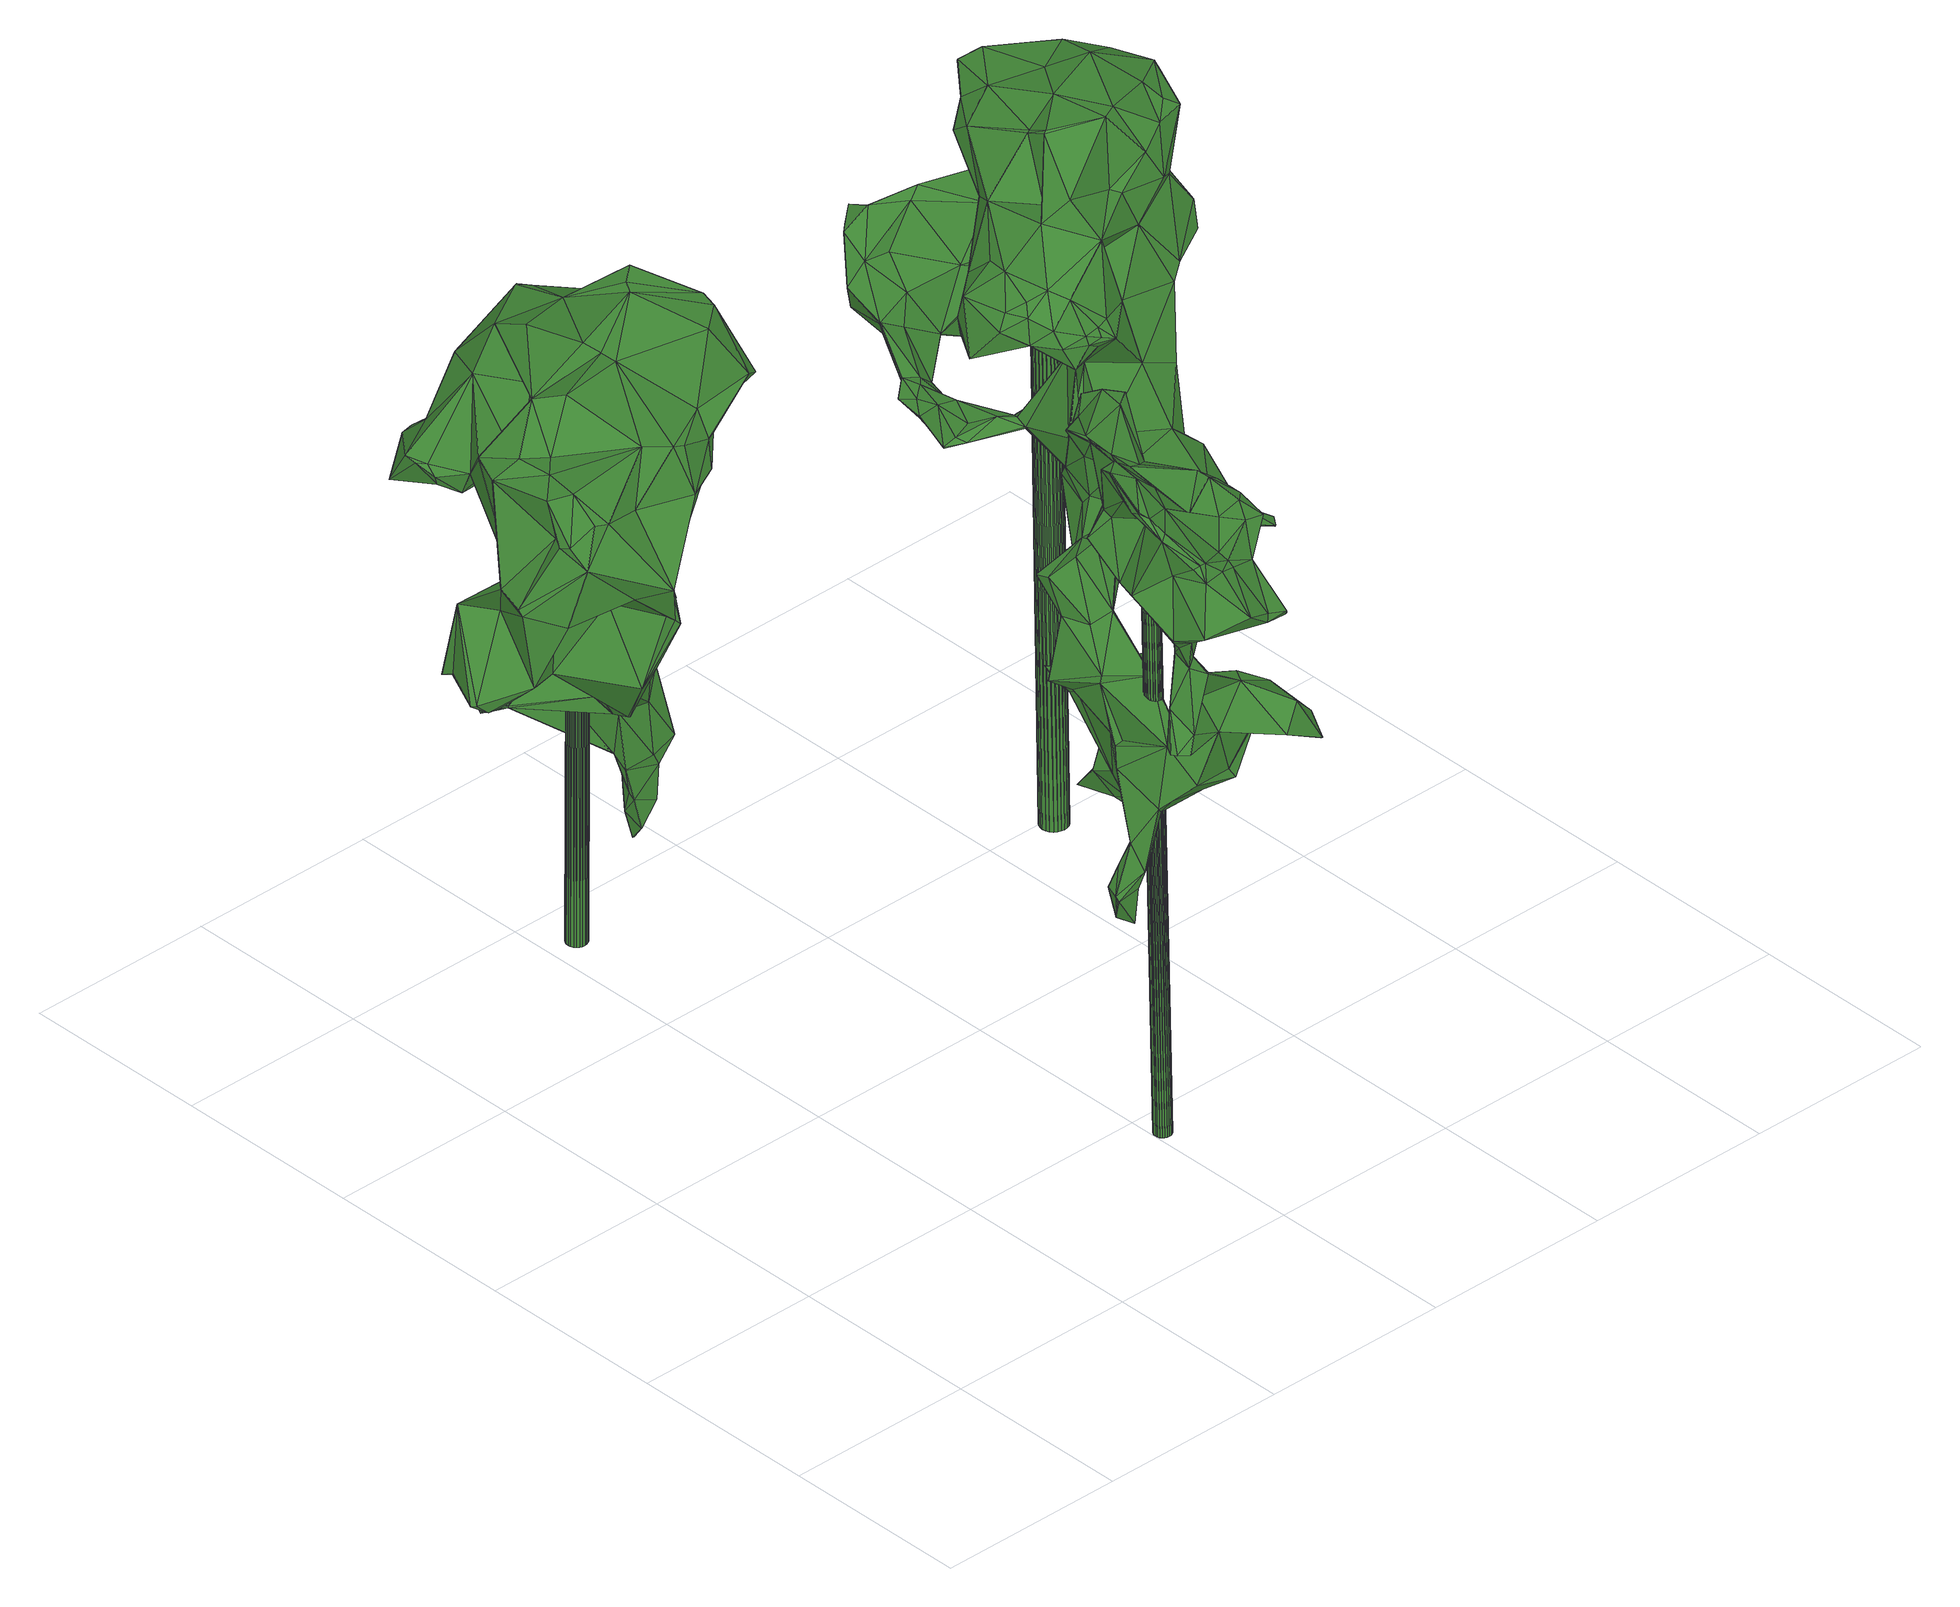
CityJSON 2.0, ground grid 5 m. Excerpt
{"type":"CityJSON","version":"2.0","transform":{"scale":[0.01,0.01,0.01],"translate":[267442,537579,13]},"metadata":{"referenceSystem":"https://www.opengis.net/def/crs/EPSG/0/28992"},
"CityObjects":{
"tree1":{"type":"SolitaryVegetationObject","attributes":{"gtid":153,"crown_width_m":8.1,"crown_median_z":24.29,"crown_r50_m":0.426,"crown_porosity":0.899,"trunk_H_m":11.09,"trunk_DBH_m":0.538,"trunk_radius_m":0.269,"trunk_base_height_m":13.2,"original_gtid":"169"},"geometry":[{"type":"Solid","lod":"3","boundaries":[[[[0,1,2]],[[1,3,2]],[[4,5,6]],[[7,8,9]],[[10,11,12]],[[12,11,13]],[[14,15,16]],[[17,18,19]],[[20,8,7]],[[0,2,21]],[[0,21,1]],[[22,23,24]],[[25,26,27]],[[28,29,30]],[[31,32,33]],[[34,35,36]],[[37,35,34]],[[38,39,15]],[[22,40,37]],[[41,40,42]],[[43,40,41]],[[9,8,44]],[[45,46,47]],[[48,49,50]],[[51,52,53]],[[54,55,56]],[[57,58,12]],[[59,60,61]],[[62,63,64]],[[65,66,67]],[[39,68,69]],[[39,69,16]],[[70,11,10]],[[9,71,49]],[[7,18,20]],[[33,72,31]],[[33,47,72]],[[20,44,8]],[[50,36,73]],[[50,74,36]],[[43,41,75]],[[41,76,75]],[[33,32,45]],[[74,34,36]],[[14,77,78]],[[79,80,81]],[[82,51,53]],[[82,53,83]],[[84,85,86]],[[54,56,87]],[[88,89,90]],[[91,92,93]],[[71,94,95]],[[96,5,4]],[[69,68,97]],[[68,98,97]],[[9,49,7]],[[25,99,58]],[[57,25,58]],[[98,100,101]],[[1,80,79]],[[16,102,95]],[[73,36,35]],[[103,104,105]],[[105,104,106]],[[107,108,104]],[[76,17,75]],[[77,14,109]],[[110,111,23]],[[16,95,14]],[[38,112,113]],[[114,12,115]],[[116,3,117]],[[22,24,42]],[[24,107,42]],[[118,119,120]],[[121,122,123]],[[124,125,126]],[[43,75,17]],[[28,30,127]],[[128,129,25]],[[130,129,131]],[[128,131,129]],[[132,62,133]],[[134,126,135]],[[136,124,137]],[[138,92,101]],[[139,27,26]],[[140,141,20]],[[44,20,141]],[[99,91,58]],[[6,142,64]],[[5,142,6]],[[117,63,116]],[[64,63,117]],[[96,31,5]],[[31,72,5]],[[32,31,96]],[[45,32,96]],[[143,144,51]],[[145,146,147]],[[145,135,146]],[[148,149,150]],[[150,149,151]],[[111,148,152]],[[153,59,61]],[[29,65,30]],[[154,155,156]],[[98,157,97]],[[23,22,90]],[[22,88,90]],[[158,118,159]],[[159,118,120]],[[140,18,17]],[[20,18,140]],[[79,160,161]],[[162,161,160]],[[81,80,163]],[[86,118,84]],[[164,165,166]],[[167,168,127]],[[13,11,60]],[[22,42,40]],[[35,37,40]],[[35,40,43]],[[133,125,132]],[[133,146,125]],[[169,170,171]],[[169,171,66]],[[172,164,166]],[[78,173,174]],[[77,173,78]],[[169,175,170]],[[176,170,175]],[[177,178,179]],[[157,71,95]],[[38,15,174]],[[180,114,181]],[[181,115,85]],[[69,102,16]],[[182,165,183]],[[105,165,182]],[[72,47,145]],[[184,185,186]],[[24,108,107]],[[107,41,42]],[[187,53,52]],[[188,152,138]],[[157,95,102]],[[174,15,78]],[[47,33,45]],[[160,189,26]],[[113,68,39]],[[190,188,55]],[[93,92,191]],[[192,148,163]],[[193,194,195]],[[89,151,90]],[[51,82,196]],[[197,198,199]],[[117,3,200]],[[201,6,117]],[[151,26,150]],[[25,27,128]],[[128,27,131]],[[202,99,203]],[[25,203,99]],[[70,10,93]],[[162,160,26]],[[25,129,203]],[[129,130,203]],[[124,126,134]],[[118,86,138]],[[117,6,64]],[[63,62,132]],[[194,193,137]],[[137,178,194]],[[204,205,206]],[[207,205,204]],[[23,90,110]],[[139,208,156]],[[132,125,136]],[[209,210,211]],[[114,180,79]],[[2,116,212]],[[193,195,213]],[[193,213,187]],[[214,195,215]],[[1,79,180]],[[80,1,216]],[[156,208,34]],[[106,217,190]],[[65,218,219]],[[174,123,122]],[[122,220,174]],[[1,21,216]],[[48,50,73]],[[14,78,15]],[[14,95,94]],[[221,137,211]],[[12,13,115]],[[144,222,209]],[[144,143,222]],[[223,56,55]],[[29,66,65]],[[224,225,98]],[[61,226,153]],[[61,93,226]],[[222,199,198]],[[3,1,180]],[[131,155,130]],[[164,205,207]],[[146,135,125]],[[76,182,183]],[[183,140,76]],[[226,59,153]],[[18,35,19]],[[96,4,46]],[[227,215,195]],[[104,108,217]],[[104,217,106]],[[2,119,21]],[[228,223,138]],[[92,138,86]],[[222,143,199]],[[188,138,223]],[[188,223,55]],[[151,110,90]],[[181,84,200]],[[180,181,200]],[[196,229,51]],[[230,211,210]],[[17,19,43]],[[35,43,19]],[[51,229,143]],[[231,232,233]],[[39,16,15]],[[234,60,70]],[[187,52,144]],[[51,144,52]],[[71,9,94]],[[211,186,209]],[[118,192,119]],[[141,140,183]],[[98,92,224]],[[97,102,69]],[[121,168,122]],[[235,230,210]],[[115,181,114]],[[68,113,236]],[[237,174,173]],[[233,120,231]],[[172,166,105]],[[172,105,106]],[[65,177,30]],[[23,190,217]],[[24,217,108]],[[23,217,24]],[[238,164,172]],[[205,164,238]],[[239,118,158]],[[172,106,120]],[[124,136,125]],[[141,237,173]],[[141,173,44]],[[200,196,240]],[[117,200,240]],[[154,74,50]],[[50,241,242]],[[127,30,179]],[[156,155,131]],[[135,126,125]],[[167,195,194]],[[127,168,121]],[[151,149,110]],[[204,237,141]],[[35,18,73]],[[100,243,236]],[[230,84,244]],[[245,244,84]],[[147,133,62]],[[133,147,146]],[[14,94,109]],[[201,82,83]],[[196,82,201]],[[246,191,92]],[[206,121,123]],[[127,121,28]],[[238,172,233]],[[120,233,172]],[[240,201,117]],[[44,173,9]],[[26,151,139]],[[143,229,197]],[[72,142,5]],[[178,137,124]],[[227,134,215]],[[134,214,215]],[[107,104,76]],[[195,178,227]],[[167,178,195]],[[157,102,97]],[[113,39,38]],[[38,174,220]],[[240,196,201]],[[93,61,234]],[[93,234,70]],[[247,161,162]],[[79,161,247]],[[79,81,160]],[[84,181,85]],[[92,98,101]],[[197,229,196]],[[236,56,228]],[[74,154,156]],[[67,221,220]],[[220,221,248]],[[71,157,98]],[[225,71,98]],[[236,243,98]],[[62,64,142]],[[62,142,147]],[[145,46,135]],[[145,142,72]],[[145,147,142]],[[96,46,45]],[[66,249,169]],[[29,249,66]],[[12,250,57]],[[156,131,27]],[[27,139,156]],[[93,191,226]],[[206,123,237]],[[206,237,204]],[[198,197,210]],[[2,212,171]],[[132,171,212]],[[175,169,249]],[[100,98,243]],[[237,123,174]],[[77,109,173]],[[48,73,18]],[[177,65,219]],[[177,219,178]],[[106,159,120]],[[209,222,198]],[[137,184,211]],[[208,139,151]],[[166,165,105]],[[228,56,223]],[[38,220,112]],[[208,151,89]],[[116,2,3]],[[201,46,4]],[[201,4,6]],[[145,47,46]],[[83,46,201]],[[104,182,76]],[[232,249,29]],[[66,171,251]],[[248,112,220]],[[57,250,247]],[[178,219,194]],[[111,110,149]],[[111,149,148]],[[239,158,248]],[[98,68,236]],[[200,3,180]],[[119,176,120]],[[167,179,178]],[[83,213,252]],[[46,252,135]],[[197,199,143]],[[134,227,178]],[[178,124,134]],[[167,127,179]],[[67,220,65]],[[26,189,150]],[[247,162,57]],[[225,224,253]],[[253,224,92]],[[91,253,92]],[[144,186,185]],[[138,254,100]],[[101,100,254]],[[101,254,138]],[[79,247,114]],[[186,144,209]],[[28,255,29]],[[49,18,7]],[[48,18,49]],[[107,76,41]],[[190,23,111]],[[235,210,196]],[[103,182,104]],[[103,105,182]],[[220,218,65]],[[57,162,25]],[[26,25,162]],[[177,179,30]],[[84,235,200]],[[213,83,53]],[[235,196,200]],[[231,120,175]],[[66,251,67]],[[176,175,120]],[[197,196,210]],[[22,37,88]],[[10,12,256]],[[208,88,34]],[[37,34,88]],[[74,156,34]],[[208,89,88]],[[111,152,188]],[[58,91,256]],[[173,109,94]],[[173,94,9]],[[230,221,211]],[[132,136,251]],[[132,212,63]],[[58,256,12]],[[10,256,93]],[[235,84,230]],[[141,165,204]],[[238,232,205]],[[233,232,238]],[[202,203,130]],[[135,214,134]],[[195,252,213]],[[46,83,252]],[[190,159,106]],[[159,190,55]],[[168,218,122]],[[220,122,218]],[[194,219,218]],[[167,218,168]],[[194,218,167]],[[221,244,248]],[[70,60,11]],[[85,226,246]],[[85,246,86]],[[193,184,137]],[[100,236,228]],[[138,100,228]],[[202,130,253]],[[130,155,253]],[[202,253,91]],[[202,91,99]],[[114,250,12]],[[247,250,114]],[[158,159,54]],[[54,159,55]],[[132,251,171]],[[170,2,171]],[[170,176,2]],[[91,93,256]],[[176,119,2]],[[63,212,116]],[[137,251,136]],[[221,251,137]],[[67,251,221]],[[198,210,209]],[[257,13,60]],[[86,246,92]],[[239,245,118]],[[211,184,186]],[[188,190,111]],[[150,189,81]],[[160,81,189]],[[28,121,255]],[[206,255,121]],[[206,205,255]],[[232,29,255]],[[232,255,205]],[[49,241,50]],[[71,241,49]],[[242,241,71]],[[225,242,71]],[[50,242,225]],[[76,140,17]],[[231,249,232]],[[175,249,231]],[[148,192,138]],[[138,192,118]],[[216,21,119]],[[216,163,80]],[[192,163,216]],[[150,163,148]],[[150,81,163]],[[192,216,119]],[[207,165,164]],[[204,165,207]],[[226,191,246]],[[253,258,225]],[[50,225,258]],[[155,258,253]],[[154,258,155]],[[50,258,154]],[[112,248,158]],[[183,165,141]],[[138,152,148]],[[187,213,53]],[[118,245,84]],[[230,244,221]],[[239,244,245]],[[248,244,239]],[[257,60,59]],[[13,257,115]],[[85,257,226]],[[115,257,85]],[[226,257,59]],[[234,61,60]],[[158,54,87]],[[112,158,87]],[[236,87,56]],[[113,112,87]],[[236,113,87]],[[252,195,214]],[[252,214,135]],[[193,187,259]],[[184,193,259]],[[184,259,185]],[[144,185,259]],[[144,259,187]],[[260,261,262]],[[260,262,263]],[[263,262,264]],[[263,264,265]],[[262,261,266]],[[262,266,264]],[[264,266,267]],[[264,267,265]],[[266,261,268]],[[266,268,267]],[[267,268,269]],[[267,269,265]],[[268,261,270]],[[268,270,269]],[[269,270,271]],[[269,271,265]],[[270,261,272]],[[270,272,271]],[[271,272,273]],[[271,273,265]],[[272,261,274]],[[272,274,273]],[[273,274,275]],[[273,275,265]],[[274,261,276]],[[274,276,275]],[[275,276,277]],[[275,277,265]],[[276,261,278]],[[276,278,277]],[[277,278,279]],[[277,279,265]],[[278,261,280]],[[278,280,279]],[[279,280,281]],[[279,281,265]],[[280,261,282]],[[280,282,281]],[[281,282,283]],[[281,283,265]],[[282,261,284]],[[282,284,283]],[[283,284,285]],[[283,285,265]],[[284,261,286]],[[284,286,285]],[[285,286,287]],[[285,287,265]],[[286,261,288]],[[286,288,287]],[[287,288,289]],[[287,289,265]],[[288,261,290]],[[288,290,289]],[[289,290,291]],[[289,291,265]],[[290,261,292]],[[290,292,291]],[[291,292,293]],[[291,293,265]],[[292,261,294]],[[292,294,293]],[[293,294,295]],[[293,295,265]],[[294,261,296]],[[294,296,295]],[[295,296,297]],[[295,297,265]],[[296,261,298]],[[296,298,297]],[[297,298,299]],[[297,299,265]],[[298,261,300]],[[298,300,299]],[[299,300,301]],[[299,301,265]],[[300,261,302]],[[300,302,301]],[[301,302,303]],[[301,303,265]],[[302,261,304]],[[302,304,303]],[[303,304,305]],[[303,305,265]],[[304,261,306]],[[304,306,305]],[[305,306,307]],[[305,307,265]],[[306,261,308]],[[306,308,307]],[[307,308,309]],[[307,309,265]],[[308,261,260]],[[308,260,309]],[[309,260,263]],[[309,263,265]]]]}]},
"tree2":{"type":"SolitaryVegetationObject","attributes":{"gtid":117,"crown_width_m":5.83,"crown_median_z":27.49,"crown_r50_m":0.333,"crown_porosity":0.908,"trunk_H_m":14.33,"trunk_DBH_m":0.448,"trunk_radius_m":0.224,"trunk_base_height_m":13.16,"original_gtid":"125"},"geometry":[{"type":"Solid","lod":"3","boundaries":[[[[310,311,312]],[[310,313,311]],[[314,315,316]],[[317,318,319]],[[320,319,318]],[[321,322,323]],[[324,323,322]],[[325,326,327]],[[328,329,330]],[[331,332,333]],[[313,334,311]],[[335,336,337]],[[338,339,340]],[[341,342,343]],[[344,342,345]],[[346,347,348]],[[349,350,351]],[[315,352,353]],[[351,350,354]],[[355,356,357]],[[358,324,359]],[[358,323,324]],[[360,321,323]],[[361,333,332]],[[362,363,364]],[[365,343,366]],[[367,368,369]],[[367,369,370]],[[371,372,373]],[[374,375,333]],[[342,376,377]],[[325,378,326]],[[379,380,381]],[[382,369,368]],[[358,360,323]],[[353,383,384]],[[347,385,363]],[[363,385,386]],[[387,388,359]],[[389,390,329]],[[391,392,393]],[[394,395,396]],[[397,398,399]],[[397,400,398]],[[333,375,331]],[[311,334,318]],[[380,318,334]],[[350,401,354]],[[402,333,361]],[[315,314,352]],[[403,404,405]],[[316,360,406]],[[341,376,342]],[[407,329,328]],[[408,409,410]],[[351,411,349]],[[412,413,414]],[[415,416,417]],[[373,418,371]],[[419,420,312]],[[421,403,422]],[[320,379,423]],[[424,425,383]],[[426,425,424]],[[427,408,387]],[[428,418,413]],[[429,339,338]],[[316,321,360]],[[411,430,431]],[[411,431,349]],[[432,399,398]],[[433,434,435]],[[436,437,433]],[[330,438,328]],[[364,439,427]],[[412,440,413]],[[428,413,440]],[[396,395,441]],[[442,310,443]],[[422,334,313]],[[444,445,335]],[[446,414,413]],[[447,353,384]],[[321,447,322]],[[326,448,449]],[[431,430,450]],[[394,451,395]],[[452,451,394]],[[453,454,427]],[[409,427,454]],[[374,429,375]],[[331,361,332]],[[387,408,388]],[[455,456,457]],[[455,458,456]],[[459,460,461]],[[462,422,463]],[[386,464,439]],[[384,465,322]],[[466,360,467]],[[468,469,388]],[[350,349,317]],[[349,470,317]],[[361,471,402]],[[331,471,361]],[[331,375,471]],[[353,472,315]],[[345,449,344]],[[326,449,345]],[[473,474,475]],[[473,475,337]],[[476,464,477]],[[478,479,424]],[[441,395,480]],[[481,482,435]],[[445,483,484]],[[485,486,487]],[[447,472,353]],[[488,489,485]],[[488,348,489]],[[465,425,487]],[[320,318,380]],[[419,335,475]],[[435,482,436]],[[490,491,492]],[[344,436,482]],[[341,343,493]],[[365,493,343]],[[341,493,494]],[[344,493,365]],[[495,339,400]],[[496,359,497]],[[356,355,498]],[[485,499,486]],[[444,483,445]],[[500,457,440]],[[412,457,500]],[[449,448,501]],[[436,433,435]],[[337,357,356]],[[502,503,464]],[[487,504,485]],[[476,477,438]],[[353,352,383]],[[505,434,405]],[[413,418,373]],[[422,403,463]],[[357,506,355]],[[380,334,392]],[[507,342,377]],[[507,345,342]],[[508,509,510]],[[362,489,348]],[[511,489,362]],[[512,311,513]],[[514,515,516]],[[324,322,497]],[[324,497,359]],[[456,517,327]],[[326,399,327]],[[316,472,321]],[[315,472,316]],[[462,334,422]],[[337,475,335]],[[518,410,519]],[[357,484,506]],[[520,378,521]],[[478,314,508]],[[510,478,508]],[[461,347,433]],[[522,391,523]],[[518,408,410]],[[379,320,380]],[[524,441,480]],[[427,409,408]],[[423,391,416]],[[449,501,436]],[[374,525,516]],[[333,525,374]],[[335,526,444]],[[419,526,335]],[[394,527,446]],[[528,396,441]],[[382,529,481]],[[401,350,317]],[[416,530,531]],[[531,530,490]],[[328,532,407]],[[419,475,533]],[[407,532,534]],[[357,337,336]],[[438,532,328]],[[335,445,336]],[[484,336,445]],[[484,357,336]],[[491,530,522]],[[493,535,494]],[[393,334,462]],[[456,458,517]],[[344,535,493]],[[482,377,535]],[[482,535,344]],[[403,480,404]],[[376,535,377]],[[376,341,535]],[[494,535,341]],[[453,488,504]],[[499,364,387]],[[427,387,364]],[[433,437,536]],[[433,536,459]],[[512,312,311]],[[443,480,442]],[[311,537,504]],[[470,537,311]],[[430,466,467]],[[348,502,346]],[[526,479,444]],[[344,366,342]],[[365,366,344]],[[392,381,380]],[[487,425,426]],[[458,521,517]],[[481,505,382]],[[505,405,370]],[[479,526,512]],[[409,454,538]],[[362,364,511]],[[499,511,364]],[[453,470,539]],[[406,509,508]],[[449,436,344]],[[330,540,438]],[[541,354,509]],[[541,351,354]],[[461,433,459]],[[363,439,364]],[[386,439,363]],[[414,527,463]],[[542,543,437]],[[448,544,542]],[[402,340,545]],[[342,366,343]],[[514,545,495]],[[495,545,339]],[[435,434,481]],[[505,481,434]],[[412,500,440]],[[421,442,480]],[[421,480,403]],[[461,460,347]],[[348,347,363]],[[503,502,348]],[[440,400,339]],[[310,546,313]],[[346,433,347]],[[412,414,455]],[[414,458,455]],[[414,463,458]],[[437,543,536]],[[439,488,427]],[[453,427,488]],[[536,543,547]],[[534,536,547]],[[431,539,349]],[[532,438,477]],[[470,349,539]],[[541,466,351]],[[442,421,546]],[[438,520,476]],[[410,538,519]],[[503,348,488]],[[403,405,463]],[[433,463,405]],[[330,390,540]],[[539,454,453]],[[512,526,312]],[[424,383,352]],[[420,310,312]],[[447,384,322]],[[329,407,389]],[[496,497,322]],[[327,399,456]],[[477,548,536]],[[415,423,416]],[[474,533,475]],[[549,528,441]],[[550,528,549]],[[550,549,551]],[[404,370,405]],[[522,530,416]],[[528,522,523]],[[377,482,507]],[[502,552,346]],[[397,399,326]],[[481,507,482]],[[411,466,430]],[[490,492,531]],[[329,390,330]],[[413,373,452]],[[474,492,491]],[[417,492,474]],[[351,466,411]],[[541,360,466]],[[541,406,360]],[[460,459,385]],[[320,553,473]],[[401,319,354]],[[322,465,486]],[[534,532,477]],[[465,383,425]],[[456,432,457]],[[440,457,432]],[[456,399,432]],[[412,455,457]],[[326,378,544]],[[544,448,326]],[[481,345,507]],[[477,464,386]],[[439,464,503]],[[506,484,510]],[[480,443,524]],[[450,518,538]],[[443,551,524]],[[499,485,511]],[[468,554,450]],[[310,442,546]],[[515,429,374]],[[502,464,476]],[[539,431,454]],[[359,388,469]],[[359,469,358]],[[462,396,528]],[[347,460,385]],[[522,416,391]],[[355,506,319]],[[386,548,477]],[[477,536,534]],[[555,469,468]],[[534,389,407]],[[506,556,319]],[[354,319,556]],[[505,370,369]],[[505,369,382]],[[317,319,401]],[[356,473,337]],[[419,312,526]],[[471,375,340]],[[511,485,489]],[[424,352,478]],[[314,478,352]],[[319,320,498]],[[319,498,355]],[[316,508,314]],[[406,508,316]],[[555,358,469]],[[450,454,431]],[[311,504,513]],[[447,321,472]],[[346,521,433]],[[463,433,521]],[[463,521,458]],[[440,429,557]],[[429,440,339]],[[370,404,367]],[[519,538,518]],[[393,392,334]],[[368,367,373]],[[367,452,373]],[[480,451,404]],[[395,451,480]],[[446,452,394]],[[413,452,446]],[[382,495,529]],[[382,557,495]],[[514,495,557]],[[382,368,557]],[[515,514,557]],[[429,515,557]],[[450,538,454]],[[474,528,533]],[[419,533,420]],[[373,557,368]],[[420,550,310]],[[443,310,550]],[[547,389,534]],[[513,487,558]],[[311,318,470]],[[317,470,318]],[[518,450,554]],[[541,509,406]],[[520,390,378]],[[543,390,547]],[[348,363,362]],[[547,390,389]],[[390,544,378]],[[542,390,543]],[[544,390,542]],[[520,438,390]],[[540,390,438]],[[326,345,397]],[[524,549,441]],[[551,549,524]],[[550,551,443]],[[420,533,550]],[[550,533,528]],[[515,374,516]],[[557,373,372]],[[371,418,372]],[[428,372,418]],[[428,440,372]],[[440,557,372]],[[367,451,452]],[[404,451,367]],[[424,479,512]],[[509,354,556]],[[509,556,510]],[[510,556,506]],[[487,426,558]],[[405,559,433]],[[405,434,559]],[[465,384,383]],[[398,440,432]],[[400,440,398]],[[467,360,358]],[[474,491,528]],[[397,481,529]],[[397,529,400]],[[496,322,486]],[[484,483,510]],[[522,528,491]],[[478,483,479]],[[444,479,483]],[[491,490,530]],[[385,536,548]],[[333,402,525]],[[391,393,523]],[[528,523,393]],[[528,393,462]],[[516,525,514]],[[514,525,545]],[[402,545,525]],[[423,379,381]],[[521,378,325]],[[409,538,410]],[[510,483,478]],[[513,504,487]],[[408,518,554]],[[408,554,388]],[[423,553,320]],[[415,553,423]],[[388,554,468]],[[512,513,558]],[[512,558,424]],[[424,558,426]],[[356,498,473]],[[320,473,498]],[[453,537,470]],[[471,340,402]],[[339,545,340]],[[429,340,375]],[[338,340,429]],[[394,396,527]],[[414,446,527]],[[462,527,396]],[[462,463,527]],[[521,325,327]],[[517,521,327]],[[486,499,496]],[[387,496,499]],[[387,359,496]],[[486,465,487]],[[536,385,459]],[[430,467,555]],[[450,430,555]],[[450,555,468]],[[467,358,555]],[[521,552,520]],[[502,476,552]],[[521,346,552]],[[504,488,485]],[[439,503,488]],[[433,559,434]],[[504,537,453]],[[542,501,448]],[[473,553,417]],[[473,417,474]],[[415,417,553]],[[386,385,548]],[[437,501,542]],[[422,546,421]],[[422,313,546]],[[495,400,529]],[[397,345,481]],[[436,501,437]],[[520,552,476]],[[531,492,416]],[[416,492,417]],[[391,381,392]],[[423,381,391]],[[560,561,562]],[[560,562,563]],[[563,562,564]],[[563,564,565]],[[562,561,566]],[[562,566,564]],[[564,566,567]],[[564,567,565]],[[566,561,568]],[[566,568,567]],[[567,568,569]],[[567,569,565]],[[568,561,570]],[[568,570,569]],[[569,570,571]],[[569,571,565]],[[570,561,572]],[[570,572,571]],[[571,572,573]],[[571,573,565]],[[572,561,574]],[[572,574,573]],[[573,574,575]],[[573,575,565]],[[574,561,576]],[[574,576,575]],[[575,576,577]],[[575,577,565]],[[576,561,578]],[[576,578,577]],[[577,578,579]],[[577,579,565]],[[578,561,580]],[[578,580,579]],[[579,580,581]],[[579,581,565]],[[580,561,582]],[[580,582,581]],[[581,582,583]],[[581,583,565]],[[582,561,584]],[[582,584,583]],[[583,584,585]],[[583,585,565]],[[584,561,586]],[[584,586,585]],[[585,586,587]],[[585,587,565]],[[586,561,588]],[[586,588,587]],[[587,588,589]],[[587,589,565]],[[588,561,590]],[[588,590,589]],[[589,590,591]],[[589,591,565]],[[590,561,592]],[[590,592,591]],[[591,592,593]],[[591,593,565]],[[592,561,594]],[[592,594,593]],[[593,594,595]],[[593,595,565]],[[594,561,596]],[[594,596,595]],[[595,596,597]],[[595,597,565]],[[596,561,598]],[[596,598,597]],[[597,598,599]],[[597,599,565]],[[598,561,600]],[[598,600,599]],[[599,600,601]],[[599,601,565]],[[600,561,602]],[[600,602,601]],[[601,602,603]],[[601,603,565]],[[602,561,604]],[[602,604,603]],[[603,604,605]],[[603,605,565]],[[604,561,606]],[[604,606,605]],[[605,606,607]],[[605,607,565]],[[606,561,608]],[[606,608,607]],[[607,608,609]],[[607,609,565]],[[608,561,560]],[[608,560,609]],[[609,560,563]],[[609,563,565]]]]}]},
"tree3":{"type":"SolitaryVegetationObject","attributes":{"gtid":82,"crown_width_m":8.6,"crown_median_z":28.32,"crown_r50_m":0.358,"crown_porosity":0.908,"trunk_H_m":15.11,"trunk_DBH_m":0.713,"trunk_radius_m":0.357,"trunk_base_height_m":13.21,"original_gtid":"87"},"geometry":[{"type":"Solid","lod":"3","boundaries":[[[[610,611,612]],[[613,614,615]],[[614,613,616]],[[617,618,619]],[[620,617,619]],[[621,622,623]],[[624,625,626]],[[627,625,624]],[[628,629,630]],[[631,632,633]],[[634,635,636]],[[637,638,639]],[[614,640,641]],[[642,643,644]],[[645,646,647]],[[648,649,650]],[[651,652,653]],[[654,655,630]],[[656,657,658]],[[659,657,656]],[[653,660,651]],[[640,616,661]],[[659,662,663]],[[659,663,664]],[[665,666,667]],[[668,669,648]],[[670,671,672]],[[673,674,612]],[[675,612,674]],[[676,677,678]],[[679,680,681]],[[653,682,660]],[[660,682,683]],[[632,631,646]],[[628,630,655]],[[684,685,686]],[[687,611,688]],[[689,690,623]],[[684,691,685]],[[692,693,626]],[[658,694,695]],[[674,696,697]],[[698,699,648]],[[698,700,699]],[[622,701,702]],[[703,701,622]],[[704,705,706]],[[707,708,704]],[[707,704,709]],[[710,711,712]],[[713,714,628]],[[715,716,717]],[[718,719,720]],[[721,722,723]],[[719,650,720]],[[724,725,726]],[[642,727,728]],[[729,730,670]],[[731,732,733]],[[734,735,736]],[[651,618,617]],[[737,738,712]],[[737,739,738]],[[634,740,741]],[[634,741,635]],[[651,617,652]],[[742,731,743]],[[740,744,702]],[[745,746,660]],[[664,747,748]],[[749,750,718]],[[751,752,694]],[[750,749,633]],[[647,753,754]],[[695,755,709]],[[717,716,627]],[[627,756,717]],[[747,757,758]],[[759,760,720]],[[759,720,761]],[[753,654,754]],[[696,762,763]],[[742,732,731]],[[671,730,692]],[[738,716,764]],[[642,765,643]],[[766,765,642]],[[664,663,747]],[[688,611,767]],[[691,732,742]],[[620,619,768]],[[637,639,769]],[[770,699,700]],[[692,730,729]],[[771,677,772]],[[773,774,775]],[[670,730,671]],[[637,769,776]],[[777,778,779]],[[780,716,715]],[[764,716,780]],[[781,712,711]],[[643,782,748]],[[652,722,653]],[[783,784,668]],[[675,674,697]],[[627,672,625]],[[765,785,786]],[[786,785,700]],[[616,613,787]],[[735,788,758]],[[767,746,745]],[[762,789,725]],[[698,648,669]],[[740,634,744]],[[790,717,756]],[[768,723,652]],[[791,792,680]],[[656,658,706]],[[620,768,652]],[[617,620,652]],[[624,793,756]],[[794,779,772]],[[663,758,757]],[[795,796,797]],[[698,798,782]],[[656,693,729]],[[799,800,791]],[[801,743,731]],[[802,645,754]],[[647,754,645]],[[747,758,788]],[[636,635,711]],[[721,723,768]],[[803,618,731]],[[619,618,803]],[[801,618,651]],[[731,618,801]],[[804,748,782]],[[804,664,748]],[[694,755,695]],[[697,763,805]],[[672,806,807]],[[790,756,808]],[[760,759,809]],[[760,809,622]],[[810,766,776]],[[735,644,788]],[[768,619,811]],[[705,780,812]],[[803,811,619]],[[813,814,815]],[[733,684,816]],[[733,732,684]],[[796,817,818]],[[786,782,643]],[[764,712,738]],[[710,712,764]],[[698,786,700]],[[745,819,687]],[[774,805,820]],[[622,821,703]],[[822,823,631]],[[698,728,798]],[[774,820,778]],[[641,640,824]],[[616,787,808]],[[790,808,787]],[[700,785,770]],[[825,787,613]],[[613,615,825]],[[615,614,641]],[[825,615,641]],[[826,779,778]],[[776,784,783]],[[827,789,666]],[[827,666,665]],[[755,694,709]],[[668,828,783]],[[749,829,830]],[[634,690,744]],[[659,656,662]],[[760,831,791]],[[760,791,718]],[[616,640,614]],[[813,726,725]],[[715,812,780]],[[770,785,810]],[[832,770,810]],[[705,812,793]],[[713,655,654]],[[653,722,682]],[[791,680,799]],[[679,833,665]],[[663,736,758]],[[644,643,788]],[[767,610,746]],[[834,674,835]],[[713,654,649]],[[786,643,765]],[[751,836,752]],[[687,819,792]],[[821,622,809]],[[767,745,688]],[[687,688,745]],[[837,806,738]],[[648,699,713]],[[723,722,652]],[[838,839,769]],[[774,697,805]],[[637,776,783]],[[633,749,830]],[[655,713,628]],[[778,777,775]],[[840,662,729]],[[663,662,840]],[[802,841,842]],[[843,841,802]],[[808,661,616]],[[793,661,808]],[[720,760,718]],[[837,676,678]],[[673,611,835]],[[687,835,611]],[[690,636,621]],[[675,773,691]],[[773,844,774]],[[710,707,845]],[[846,703,799]],[[847,649,654]],[[724,726,848]],[[642,784,766]],[[776,766,784]],[[778,775,774]],[[632,842,849]],[[638,637,783]],[[677,850,851]],[[676,850,677]],[[759,852,809]],[[822,809,852]],[[776,769,839]],[[813,853,726]],[[708,710,764]],[[848,805,763]],[[845,711,710]],[[845,636,711]],[[676,854,850]],[[847,852,759]],[[855,852,847]],[[856,840,729]],[[800,703,829]],[[800,829,749]],[[659,795,797]],[[686,685,794]],[[702,701,740]],[[793,812,661]],[[818,657,797]],[[818,797,796]],[[627,624,756]],[[815,826,813]],[[853,813,826]],[[729,693,692]],[[811,803,816]],[[809,822,829]],[[674,857,696]],[[742,858,691]],[[771,837,678]],[[691,773,685]],[[627,806,672]],[[817,735,734]],[[859,722,846]],[[689,744,690]],[[824,812,715]],[[822,830,829]],[[621,636,860]],[[752,845,707]],[[646,631,823]],[[738,806,716]],[[627,716,806]],[[782,798,804]],[[824,717,790]],[[641,824,825]],[[753,647,823]],[[802,754,629]],[[810,839,832]],[[861,752,836]],[[752,861,845]],[[668,719,828]],[[715,717,824]],[[804,795,664]],[[650,719,648]],[[782,786,698]],[[722,859,682]],[[639,638,841]],[[739,684,862]],[[739,862,676]],[[626,793,624]],[[705,793,626]],[[773,675,844]],[[737,712,781]],[[739,737,781]],[[835,674,673]],[[802,842,645]],[[631,830,822]],[[633,830,631]],[[855,822,852]],[[646,823,647]],[[725,863,813]],[[827,863,725]],[[646,645,842]],[[646,842,632]],[[713,649,648]],[[761,650,649]],[[838,639,841]],[[838,841,843]],[[638,783,864]],[[759,649,847]],[[761,649,759]],[[684,732,691]],[[775,777,865]],[[747,663,757]],[[856,729,670]],[[674,834,831]],[[866,768,867]],[[866,867,635]],[[854,851,850]],[[738,739,676]],[[708,707,710]],[[776,839,810]],[[835,792,834]],[[835,687,792]],[[747,788,748]],[[621,860,622]],[[686,851,854]],[[769,639,838]],[[692,625,671]],[[672,671,625]],[[683,868,660]],[[683,869,868]],[[870,610,612]],[[692,626,625]],[[656,706,693]],[[729,662,656]],[[702,744,689]],[[702,689,622]],[[623,622,689]],[[659,797,657]],[[642,728,784]],[[636,690,634]],[[871,858,742]],[[870,871,743]],[[872,873,874]],[[734,875,817]],[[694,876,751]],[[690,621,623]],[[635,867,711]],[[877,665,833]],[[763,697,696]],[[704,706,878]],[[740,701,741]],[[877,861,836]],[[696,857,762]],[[775,865,773]],[[773,865,685]],[[626,693,705]],[[685,865,777]],[[861,877,845]],[[683,859,869]],[[675,691,858]],[[748,788,643]],[[658,657,694]],[[694,752,709]],[[876,657,818]],[[745,868,819]],[[660,868,745]],[[857,667,789]],[[610,767,611]],[[809,829,821]],[[644,735,727]],[[800,749,791]],[[705,704,780]],[[879,880,881]],[[642,644,727]],[[698,669,728]],[[784,669,668]],[[673,612,611]],[[733,816,803]],[[733,803,731]],[[777,794,685]],[[706,658,878]],[[787,825,882]],[[787,882,790]],[[610,883,746]],[[872,874,884]],[[810,785,766]],[[765,766,785]],[[709,878,695]],[[762,857,789]],[[848,820,805]],[[763,724,848]],[[851,772,677]],[[762,724,763]],[[762,725,724]],[[703,821,829]],[[777,779,794]],[[629,628,714]],[[781,885,739]],[[684,739,885]],[[684,885,781]],[[876,818,886]],[[876,886,887]],[[758,736,735]],[[888,884,874]],[[888,874,681]],[[705,693,706]],[[815,886,840]],[[887,886,815]],[[837,738,676]],[[815,814,887]],[[672,807,670]],[[856,670,807]],[[856,807,771]],[[651,883,801]],[[840,856,815]],[[801,610,870]],[[801,870,743]],[[726,853,848]],[[667,680,679]],[[886,875,840]],[[840,875,663]],[[795,804,798]],[[795,798,796]],[[877,860,845]],[[877,879,860]],[[622,860,760]],[[879,760,860]],[[845,860,636]],[[811,867,768]],[[781,711,867]],[[781,867,811]],[[722,721,701]],[[824,661,812]],[[640,661,824]],[[841,750,849]],[[889,880,833]],[[727,735,817]],[[881,880,889]],[[884,888,881]],[[843,890,838]],[[630,754,654]],[[682,859,683]],[[630,629,754]],[[818,875,886]],[[868,869,792]],[[746,883,660]],[[817,875,818]],[[789,667,666]],[[808,756,793]],[[771,826,815]],[[657,876,694]],[[774,844,697]],[[697,844,675]],[[768,866,721]],[[638,864,750]],[[750,864,718]],[[879,881,891]],[[741,701,866]],[[741,866,635]],[[721,866,701]],[[610,801,883]],[[800,799,703]],[[799,760,879]],[[853,820,848]],[[771,779,826]],[[772,779,771]],[[718,791,749]],[[743,871,742]],[[814,892,887]],[[709,752,707]],[[781,811,816]],[[781,816,684]],[[872,679,873]],[[877,892,665]],[[660,883,651]],[[869,681,792]],[[795,659,664]],[[870,612,871]],[[612,675,871]],[[814,827,892]],[[836,892,877]],[[632,849,633]],[[751,892,836]],[[823,847,893]],[[823,822,855]],[[823,855,847]],[[841,849,842]],[[720,650,761]],[[633,849,750]],[[750,841,638]],[[708,764,704]],[[780,704,764]],[[701,703,846]],[[701,846,722]],[[819,868,792]],[[663,875,736]],[[734,736,875]],[[824,790,882]],[[770,832,714]],[[629,714,832]],[[770,714,699]],[[699,714,713]],[[807,806,837]],[[709,704,878]],[[674,667,857]],[[831,667,674]],[[828,719,864]],[[718,864,719]],[[783,828,864]],[[727,798,728]],[[817,798,727]],[[719,668,648]],[[826,778,820]],[[853,826,820]],[[838,890,839]],[[832,839,890]],[[678,677,771]],[[879,891,799]],[[798,817,796]],[[881,889,884]],[[799,680,760]],[[876,892,751]],[[887,892,876]],[[827,665,892]],[[869,846,799]],[[869,859,846]],[[869,799,681]],[[891,681,799]],[[833,880,877]],[[877,880,879]],[[725,789,827]],[[832,890,629]],[[753,893,654]],[[686,862,684]],[[771,894,837]],[[771,807,894]],[[771,815,856]],[[681,680,792]],[[827,814,863]],[[813,863,814]],[[843,802,890]],[[629,890,802]],[[807,837,894]],[[658,695,878]],[[654,893,847]],[[831,792,791]],[[831,834,792]],[[667,831,680]],[[831,760,680]],[[871,675,858]],[[772,851,794]],[[686,794,851]],[[823,893,753]],[[681,873,679]],[[884,679,872]],[[889,679,884]],[[889,833,679]],[[665,667,679]],[[881,888,891]],[[891,888,681]],[[686,854,862]],[[862,854,676]],[[681,874,873]],[[824,882,825]],[[784,728,669]],[[895,896,897]],[[895,897,898]],[[898,897,899]],[[898,899,900]],[[897,896,901]],[[897,901,899]],[[899,901,902]],[[899,902,900]],[[901,896,903]],[[901,903,902]],[[902,903,904]],[[902,904,900]],[[903,896,905]],[[903,905,904]],[[904,905,906]],[[904,906,900]],[[905,896,907]],[[905,907,906]],[[906,907,908]],[[906,908,900]],[[907,896,909]],[[907,909,908]],[[908,909,910]],[[908,910,900]],[[909,896,911]],[[909,911,910]],[[910,911,912]],[[910,912,900]],[[911,896,913]],[[911,913,912]],[[912,913,914]],[[912,914,900]],[[913,896,915]],[[913,915,914]],[[914,915,916]],[[914,916,900]],[[915,896,917]],[[915,917,916]],[[916,917,918]],[[916,918,900]],[[917,896,919]],[[917,919,918]],[[918,919,920]],[[918,920,900]],[[919,896,921]],[[919,921,920]],[[920,921,922]],[[920,922,900]],[[921,896,923]],[[921,923,922]],[[922,923,924]],[[922,924,900]],[[923,896,925]],[[923,925,924]],[[924,925,926]],[[924,926,900]],[[925,896,927]],[[925,927,926]],[[926,927,928]],[[926,928,900]],[[927,896,929]],[[927,929,928]],[[928,929,930]],[[928,930,900]],[[929,896,931]],[[929,931,930]],[[930,931,932]],[[930,932,900]],[[931,896,933]],[[931,933,932]],[[932,933,934]],[[932,934,900]],[[933,896,935]],[[933,935,934]],[[934,935,936]],[[934,936,900]],[[935,896,937]],[[935,937,936]],[[936,937,938]],[[936,938,900]],[[937,896,939]],[[937,939,938]],[[938,939,940]],[[938,940,900]],[[939,896,941]],[[939,941,940]],[[940,941,942]],[[940,942,900]],[[941,896,943]],[[941,943,942]],[[942,943,944]],[[942,944,900]],[[943,896,895]],[[943,895,944]],[[944,895,898]],[[944,898,900]]]]}]}
},
"vertices":[
[672,1779,879],[519,1639,781],[675,1777,877],[544,1682,758],[683,1817,405],[691,1809,385],[663,1808,480],[641,2146,1654],[651,2153,1648],[510,2207,1501],[84,1681,997],[115,1675,967],[208,1624,1016],[163,1686,953],[414,2278,1289],[518,2242,1216],[318,2218,1236],[760,1898,1777],[640,1989,1699],[717,1863,1768],[678,2132,1642],[537,1717,959],[874,1626,1563],[772,1635,1443],[882,1679,1485],[273,1517,1359],[454,1427,1267],[349,1529,1448],[894,2179,912],[859,2022,927],[891,2165,902],[712,1807,298],[723,1849,247],[728,1849,246],[554,1724,1699],[702,1836,1762],[532,1749,1720],[783,1662,1710],[551,2152,1236],[442,2116,1265],[853,1719,1713],[914,1839,1638],[926,1659,1525],[862,1764,1719],[643,2215,1501],[735,1859,301],[709,1872,458],[766,1836,354],[506,1967,1700],[503,2068,1652],[412,1850,1599],[424,2053,675],[518,2133,660],[567,2079,637],[653,1982,1222],[681,1830,1279],[622,1982,1298],[242,1548,1203],[179,1631,1223],[179,1870,943],[157,1838,969],[158,1875,951],[791,1783,530],[713,1785,656],[733,1790,498],[815,2084,911],[834,2000,920],[788,1961,941],[372,2035,1266],[334,2078,1285],[77,1693,992],[454,2088,1528],[753,1801,361],[519,1794,1731],[484,1813,1594],[863,1890,1648],[836,1903,1632],[482,2276,1275],[523,2267,1217],[434,1509,965],[497,1530,979],[512,1465,1129],[533,1942,688],[638,1987,577],[450,1786,952],[345,1795,966],[392,1811,1129],[605,2008,1209],[703,1615,1552],[593,1539,1543],[688,1561,1504],[201,1727,1239],[247,1741,1247],[192,1861,1136],[416,2203,1362],[302,2149,1345],[702,1852,328],[323,2072,1313],[372,2010,1331],[179,1644,1236],[415,1812,1430],[370,1787,1432],[307,2121,1336],[720,1819,1450],[800,1792,1451],[795,2018,1363],[723,1825,1288],[898,1744,1519],[857,1744,1475],[435,2269,1304],[685,1548,1430],[651,1616,1418],[605,2011,1207],[520,2045,1261],[321,1684,972],[267,1675,969],[620,1725,745],[638,1803,653],[553,1762,1053],[580,1760,1017],[753,1784,1164],[733,2123,1014],[700,2125,1021],[675,2229,1179],[834,2010,622],[774,1831,707],[836,2009,617],[848,2194,880],[312,1535,1456],[257,1557,1410],[259,1635,1500],[301,1594,1520],[774,1827,707],[792,1786,529],[869,2069,584],[779,1959,578],[766,1842,742],[637,2009,690],[451,1700,1230],[459,1559,1418],[765,2060,1628],[661,2162,1484],[751,1793,463],[353,1954,711],[418,2053,681],[764,1828,427],[776,1823,534],[782,1797,500],[562,1614,1203],[643,1539,1408],[509,1494,1246],[609,1521,1410],[507,1692,1411],[180,1873,946],[377,1749,1506],[323,1695,1512],[538,1621,1523],[326,2101,1334],[686,1938,1112],[693,1811,1237],[498,1468,1143],[501,1501,1137],[395,1492,1237],[526,1531,1127],[871,2077,1334],[824,2050,1369],[812,2028,1352],[809,2196,851],[766,2174,867],[807,1845,937],[803,1791,896],[780,1807,851],[765,1998,1228],[515,2221,1342],[635,2241,1178],[779,1815,1025],[776,1813,1025],[803,2160,869],[766,2106,629],[810,2192,849],[515,1641,782],[377,1751,954],[763,1992,1558],[765,2027,1552],[574,2071,674],[519,2133,665],[445,2028,700],[528,2183,670],[583,1786,1393],[497,1481,1234],[694,1687,1427],[204,1855,1134],[535,1639,1137],[728,2111,627],[751,2113,630],[782,2116,550],[420,1935,703],[391,1941,710],[358,1961,727],[355,1952,714],[516,1693,764],[654,1836,516],[285,1635,1386],[250,1585,1400],[845,2105,1327],[832,2109,1166],[805,2138,1167],[872,2081,1335],[573,1555,1541],[383,2003,737],[420,1935,709],[501,1951,725],[754,1810,812],[633,2062,607],[817,2072,571],[849,2091,573],[498,1593,979],[794,1757,1444],[767,2170,866],[779,2166,864],[682,2105,1028],[559,1894,865],[356,1964,725],[576,1792,1392],[284,1888,1475],[283,1889,1480],[232,1854,970],[849,2094,575],[509,1831,1433],[392,1943,706],[555,1891,865],[774,1840,1064],[758,1913,1018],[767,1856,1094],[157,1838,973],[546,1763,764],[487,2023,1310],[689,2123,1261],[778,2057,1191],[699,1880,1008],[550,1894,700],[535,1980,1518],[362,1842,1450],[439,2009,1357],[557,1893,868],[581,1781,987],[277,1811,1117],[437,1624,1142],[671,1997,1060],[800,1928,960],[317,1673,1182],[760,1828,792],[695,1964,558],[241,1797,1484],[383,1662,1318],[864,2103,959],[257,1788,1124],[204,1835,962],[311,1783,1516],[528,2180,673],[602,1876,20],[575,1875,20],[601,1882,20],[590,1858,1130],[589,1865,1130],[563,1857,1129],[598,1889,20],[586,1871,1130],[594,1894,21],[581,1877,1130],[588,1899,21],[576,1881,1130],[582,1901,21],[569,1884,1130],[575,1902,20],[562,1884,1130],[568,1901,20],[555,1883,1130],[561,1898,20],[549,1881,1130],[556,1894,20],[543,1876,1129],[552,1888,20],[539,1871,1129],[549,1882,20],[537,1864,1129],[548,1875,20],[536,1857,1129],[549,1868,20],[537,1850,1129],[552,1861,20],[540,1844,1129],[556,1856,20],[544,1838,1129],[562,1852,20],[550,1834,1129],[568,1849,20],[556,1831,1129],[576,1848,20],[563,1831,1129],[582,1849,20],[570,1832,1129],[589,1852,20],[577,1834,1129],[594,1856,20],[582,1839,1129],[598,1862,20],[586,1844,1129],[601,1869,20],[589,1851,1130],
[981,643,1560],[1049,536,1659],[1007,646,1660],[1009,629,1545],[884,433,1924],[834,392,1935],[900,379,1895],[1141,439,1692],[1105,538,1650],[1114,580,1738],[1166,608,1633],[849,280,1859],[849,239,1816],[865,248,1828],[911,180,1751],[985,328,1080],[975,410,972],[946,470,1107],[1230,155,1214],[1245,199,1176],[1254,236,1195],[1172,608,712],[1169,609,709],[1135,674,757],[1073,622,1544],[1031,738,1778],[1060,741,1805],[1118,793,1814],[1097,617,886],[1072,589,902],[1123,613,817],[804,342,754],[859,381,824],[836,316,735],[890,339,839],[904,395,893],[962,303,1313],[909,279,1309],[936,290,1445],[1204,361,1721],[1184,415,1742],[1143,397,1775],[840,431,1922],[831,393,1933],[1146,441,1769],[1191,725,1818],[1191,727,1816],[1135,742,1844],[929,183,1748],[905,154,1717],[932,319,1828],[1165,601,711],[910,248,1491],[944,252,1417],[923,221,1513],[862,332,810],[864,335,809],[935,668,1174],[992,696,1104],[983,663,1127],[942,633,1166],[1021,785,1090],[1053,778,1086],[1009,761,1092],[1062,715,823],[1155,654,779],[809,375,818],[852,386,854],[1077,309,1055],[1202,613,1536],[1170,581,1517],[1188,613,1523],[980,542,962],[844,360,1870],[834,323,1860],[922,212,1265],[986,233,1392],[867,119,1598],[957,63,1645],[1215,106,1171],[1150,253,1175],[1174,691,1484],[1165,591,1512],[1128,647,1517],[934,638,1204],[942,638,1353],[1000,608,1366],[980,472,977],[1008,532,967],[981,472,980],[1025,554,942],[1157,447,1757],[1128,594,752],[932,527,1262],[896,664,1196],[929,528,1243],[960,382,1839],[1218,104,1172],[1028,83,1589],[1112,131,1552],[1123,125,1546],[1165,323,1738],[1166,606,1180],[1051,702,1143],[1100,576,1190],[1187,675,1512],[1186,750,1480],[1154,728,1491],[1023,811,1103],[1038,760,1667],[1012,675,1626],[955,589,1360],[1019,583,1371],[1210,651,1522],[882,467,1774],[886,445,1761],[854,491,1697],[946,215,1550],[1055,779,1088],[1085,648,894],[1142,276,1718],[1202,282,1702],[1031,577,1087],[942,322,1167],[924,474,1101],[898,442,1066],[918,325,1005],[977,260,1074],[1209,268,1251],[954,249,1447],[1122,618,1085],[952,723,1439],[896,665,1480],[897,705,1468],[938,652,1870],[941,653,1871],[980,626,1165],[834,302,1868],[1113,301,1018],[953,354,967],[1101,211,1662],[899,665,1197],[937,669,1177],[991,312,1628],[1107,225,1656],[1102,573,1189],[1056,552,1149],[1154,591,1097],[1046,480,1231],[885,184,1241],[857,199,1245],[853,216,1241],[1022,585,1370],[1043,480,1234],[988,236,1393],[909,352,1793],[1086,305,1739],[1022,237,1707],[1015,183,1696],[971,170,1711],[1114,405,1667],[1154,587,744],[837,302,1870],[1071,736,1657],[1058,791,1625],[1041,761,1668],[1110,273,1321],[1099,247,1313],[900,449,1901],[973,609,1841],[923,651,1368],[944,480,976],[879,375,905],[976,608,1843],[976,626,1850],[857,360,1615],[813,301,1654],[849,379,1634],[941,285,1462],[891,244,1518],[1164,791,1472],[1151,772,1477],[1175,786,1484],[784,312,820],[781,314,820],[1032,590,921],[884,242,1705],[897,188,1742],[1134,627,1687],[861,216,1549],[1157,594,1098],[950,314,1018],[994,267,1370],[975,260,1406],[946,369,1641],[936,503,1119],[1145,692,1822],[901,396,894],[903,447,1903],[1020,529,1795],[1006,574,1812],[885,238,1519],[1009,553,1783],[902,452,1704],[1021,652,897],[1043,663,894],[1029,710,825],[969,498,1151],[1086,82,1594],[1125,123,1548],[1106,282,1236],[988,325,1167],[1154,753,1475],[1139,713,1486],[924,713,1451],[1083,646,798],[1001,658,1766],[1010,549,1217],[1045,688,1502],[981,540,960],[1162,789,1470],[1178,787,1482],[1162,128,1286],[1055,791,1626],[1105,100,1234],[787,327,826],[1025,241,1210],[1061,404,1702],[1124,126,1548],[1112,284,1667],[1231,252,1204],[1039,352,1745],[1104,268,1034],[1085,272,1064],[1113,302,1021],[1094,613,807],[974,657,1503],[1128,233,1196],[996,274,1302],[951,723,1443],[982,673,1496],[926,713,1454],[997,278,1302],[1121,642,1586],[1034,87,1609],[1014,198,1707],[1059,537,1778],[1054,625,1078],[857,491,1695],[943,470,1109],[1047,425,16],[1025,425,16],[1047,431,16],[1034,448,1449],[1034,453,1449],[1012,448,1449],[1045,436,16],[1031,459,1449],[1041,441,16],[1028,464,1449],[1036,444,16],[1023,467,1448],[1031,447,16],[1018,469,1448],[1025,447,16],[1012,470,1448],[1020,447,16],[1006,470,1448],[1014,445,16],[1001,468,1448],[1009,441,16],[996,464,1448],[1006,436,16],[993,459,1448],[1003,431,16],[990,454,1448],[1003,425,16],[990,448,1448],[1003,420,16],[990,443,1449],[1005,414,16],[992,437,1449],[1009,409,16],[996,432,1449],[1014,406,16],[1000,429,1449],[1019,404,16],[1006,426,1449],[1025,403,16],[1011,426,1449],[1030,403,16],[1017,426,1449],[1036,406,16],[1023,428,1449],[1041,409,16],[1027,432,1449],[1044,414,16],[1031,436,1449],[1047,419,16],[1033,442,1449],
[1642,1658,1971],[1624,1728,1912],[1559,1639,1909],[1853,936,1025],[1863,977,1023],[1876,968,1021],[1832,993,1034],[1888,1412,1988],[1740,1349,2024],[1848,1311,1947],[1904,1361,1963],[1984,1433,1646],[1957,1536,1630],[2025,1480,1603],[1647,1069,1172],[1520,1063,1274],[1626,1106,1144],[1538,1066,1286],[1755,1849,1126],[1729,1958,1268],[1758,1849,1128],[1837,1871,1519],[1805,1899,1515],[1796,1830,1543],[2036,1452,1611],[1957,1315,1683],[1949,1293,1617],[1446,1923,1526],[1520,1924,1565],[1518,1983,1539],[1834,993,1037],[1878,968,1025],[1367,1649,1304],[1330,1621,1277],[1343,1573,1295],[1805,1992,1424],[1816,1953,1436],[1810,1964,1413],[1589,1757,1263],[1745,1702,1389],[1717,1690,1412],[1837,1529,2035],[1993,1483,1962],[1935,1569,1981],[1777,1775,1201],[1754,1757,1181],[1490,1272,1268],[1481,1335,1303],[1660,1399,1257],[1446,1363,1293],[1865,1650,1996],[1797,998,1077],[1423,1299,1316],[1301,1363,1301],[1364,1435,1240],[1607,1412,1619],[1580,1449,1625],[1581,1452,1628],[1514,1789,1397],[1485,1766,1328],[1411,1105,1359],[1482,1081,1269],[1495,1071,1294],[1572,1697,1862],[1536,1573,1761],[1469,1474,1830],[1537,1124,1598],[1470,1140,1602],[1501,1144,1583],[1612,1394,1761],[1657,1602,1735],[1707,1573,1848],[1930,1630,1953],[1914,1653,1944],[1564,1199,1816],[1425,1229,1729],[1452,1184,1713],[1684,1786,1930],[1670,1788,1961],[2037,1496,1600],[2028,1458,1605],[1479,1308,1846],[1481,1130,1252],[1507,1197,1260],[1654,1426,1285],[1728,1434,1226],[1437,1488,1627],[1414,1480,1657],[1459,1648,1247],[1588,1760,1260],[1520,1770,1260],[1956,1504,1718],[2028,1502,1618],[1889,1667,1703],[1746,1269,1275],[1672,1130,1169],[1634,1287,1261],[1766,1286,1398],[1775,1248,1392],[1742,1387,1251],[1811,1257,1472],[1849,1247,1597],[1822,1235,1561],[1719,1755,1191],[1690,1860,1246],[1791,1107,1195],[1702,1114,1277],[1703,999,1187],[1733,1753,1556],[1651,1756,1424],[1733,1660,1480],[1998,1466,1898],[1979,1519,1903],[2000,1473,1940],[1389,1472,1547],[1432,1476,1574],[1362,1444,1534],[1383,1605,1300],[1405,1628,1297],[1432,1167,1264],[1443,1147,1262],[1699,1331,2023],[1531,1269,1907],[1683,1302,1847],[1342,1405,1314],[1345,1506,1312],[1290,1388,1309],[1650,1226,1596],[1661,1170,1447],[1627,1200,1617],[2044,1486,1632],[1987,1432,1649],[1572,1398,2003],[1581,1400,2008],[2040,1495,1602],[1740,1781,1967],[1739,1780,1970],[1282,1415,1275],[1316,1534,1276],[1840,1714,1668],[1610,1854,1615],[1670,1269,1424],[1750,1294,1417],[1776,1881,1361],[1741,1939,1296],[1731,1435,1228],[1700,999,1185],[1261,1395,1289],[1259,1396,1292],[1765,1604,1467],[1831,1641,1643],[1762,1605,1466],[1431,1480,1575],[1388,1475,1548],[1768,1172,1396],[1398,1679,1260],[1422,1780,1359],[1671,1787,1964],[1936,1338,1943],[1479,1956,1515],[1540,1897,1259],[1430,1143,1552],[1400,1153,1617],[1404,1349,1731],[1338,1415,1660],[1347,1287,1675],[1398,1861,1428],[1364,1230,1681],[1318,1274,1641],[1360,1219,1613],[1765,1142,1217],[1745,1271,1736],[1394,1629,1234],[1438,1845,1490],[1423,1779,1363],[1470,1821,1289],[1411,1666,1225],[1770,953,1058],[1316,1534,1280],[1489,1495,1599],[1765,954,1064],[1825,1665,1676],[1735,1694,1885],[1679,1097,1149],[1395,1177,1658],[1416,1478,1284],[1416,1478,1288],[1446,1363,1296],[1415,1559,1277],[1858,1586,1728],[1857,1693,1702],[1684,1485,2015],[1696,1979,1404],[1788,1294,1903],[1403,1516,1258],[1359,1455,1573],[1548,1171,1304],[1415,1106,1361],[1764,957,1062],[1834,1643,1642],[1450,1905,1328],[1837,1284,1817],[1789,1109,1192],[1361,1338,1591],[1509,1252,1576],[1479,1224,1528],[1705,1282,1836],[1386,1489,1315],[1432,1347,1324],[1745,1756,1927],[1294,1347,1544],[1851,1665,1665],[1846,1833,1529],[1786,1863,1384],[1799,996,1080],[1854,935,1029],[1362,1220,1611],[1580,1354,1631],[1506,1838,1487],[1841,1712,1665],[1844,1834,1532],[1655,1605,1733],[1551,1981,1244],[1672,1361,1627],[1629,1635,1752],[1597,1696,1835],[1746,1353,1521],[1546,1238,1470],[1535,1889,1411],[1453,1907,1331],[1422,1298,1320],[1590,1938,1517],[1755,1965,1465],[1694,1976,1404],[1416,1409,1723],[1786,1362,1516],[1904,1537,1801],[1748,1704,1390],[1359,1447,1535],[1767,1900,1517],[1503,1134,1611],[1465,1146,1626],[1737,1661,1479],[1298,1347,1543],[1503,1146,1633],[1762,1761,1437],[1403,1139,1380],[1488,1499,1600],[1550,1376,1830],[1926,1631,1925],[1861,1443,1650],[1769,1368,1514],[1535,1153,1638],[1434,1407,1682],[1583,1848,1587],[1383,1256,1703],[1898,1373,1800],[1885,1319,1786],[1784,1686,1912],[1808,1644,1917],[1592,1468,1969],[1582,1462,1968],[1612,1402,1804],[1628,1549,1832],[1638,1509,1868],[1393,1361,1331],[1575,1270,1413],[1742,1382,1554],[1700,1378,1249],[1858,1443,1653],[1784,1364,1616],[1813,1385,1814],[1772,953,1062],[1763,1599,1994],[1697,1369,1843],[1602,1278,1713],[1426,1331,1330],[1557,1257,1464],[1812,1463,1950],[1726,1310,1777],[1593,1931,1298],[1866,1492,1802],[1633,1295,1529],[1671,1844,1277],[1407,1138,1381],[1711,1475,21],[1675,1475,21],[1709,1484,21],[1689,1480,1532],[1688,1490,1532],[1654,1481,1532],[1706,1493,21],[1685,1498,1532],[1700,1500,21],[1679,1506,1532],[1693,1506,21],[1672,1511,1532],[1684,1509,21],[1663,1515,1532],[1675,1511,21],[1654,1516,1532],[1666,1509,21],[1645,1515,1532],[1657,1506,21],[1636,1511,1532],[1650,1500,21],[1629,1506,1532],[1644,1493,21],[1623,1498,1532],[1641,1484,21],[1619,1490,1532],[1639,1475,21],[1618,1481,1532],[1641,1466,21],[1619,1471,1532],[1644,1457,21],[1623,1463,1532],[1650,1450,21],[1628,1456,1532],[1657,1444,21],[1636,1450,1532],[1666,1441,21],[1644,1446,1532],[1675,1439,21],[1654,1445,1532],[1684,1441,21],[1663,1446,1532],[1693,1444,21],[1672,1450,1532],[1700,1450,21],[1679,1455,1532],[1706,1457,21],[1685,1463,1532],[1709,1466,21],[1688,1471,1532]
]}
